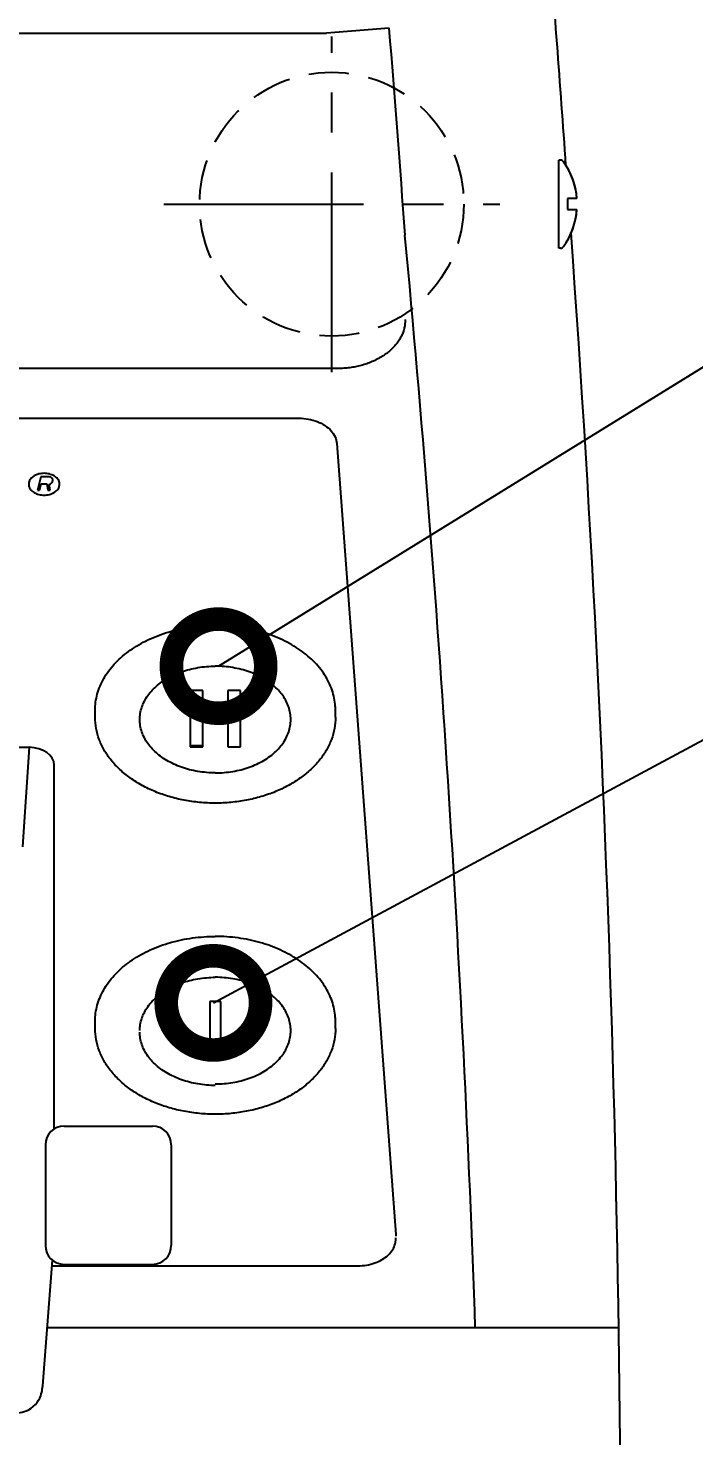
# Model space of a CAD drawing. Extents: x 230 to 4050, y 0 to 2754.
# Drawn here: x 841.1 to 946.9, y 2201.5 to 2425.4 of the extents above; entities that cross this region are included whole.
import ezdxf

# ---------------------------------------------------------------- set-up
doc = ezdxf.new("R2010")
doc.units = 0
doc.header["$PDMODE"] = 3
doc.linetypes.add('CENTER', pattern=[50.8, 31.75, -6.35, 6.35, -6.35])
doc.linetypes.add('HIDDEN', pattern=[9.525, 6.35, -3.175])
doc.layers.get('0').update_dxf_attribs({"linetype": 'CONTINUOUS'})
doc.layers.get('DEFPOINTS').update_dxf_attribs({"linetype": 'CONTINUOUS'})
doc.layers.add('DANMEN', color=7, linetype='CONTINUOUS')
doc.layers.add('SUNPOU', color=7, linetype='CONTINUOUS')
doc.styles.get("Standard").update_dxf_attribs({"font": 'SIMPLEX.shx', "bigfont": 'extfont.shx'})
doc.dimstyles.get("Standard").update_dxf_attribs({"dimscale": 10, "dimtxt": 2, "dimasz": 3, "dimexe": 1, "dimexo": 1, "dimgap": 0.6, "dimtad": 3, "dimdec": 0, "dimzin": 0, "dimdsep": 46, "dimtxsty": 'STANDARD', "dimblk1": 'OPEN', "dimblk2": 'OPEN', "dimsah": 1, "dimcen": 1.5, "dimadec": 0, "dimazin": 0, "dimtfac": 1, "dimtdec": 0, "dimtmove": 0, "dimatfit": 0, "dimldrblk": 'DOTSMALL', "dimfxl": 1, "dimtvp": 1, "dimtolj": 1, "dimtzin": 0, "dimarcsym": 0})

# ---------------------------------------------------------------- blocks, each defined once
blk = doc.blocks.new('_OPEN')
at = {"color": 0, "linetype": 'ByBlock'}
for p, q in [((-1, 0.1667), (0, 0)), ((0, 0), (-1, -0.1667)), ((0, 0), (-1, 0))]:
    blk.add_line(p, q, dxfattribs=at)
blk = doc.blocks.new('*D16')
at = {"layer": 'DEFPOINTS', "color": 0}
for p in [(762.81, 2465.58), (821.49, 1890.34), (1111.75, 1890.34)]:
    blk.add_point(p, dxfattribs=at)
at = {"layer": 'SUNPOU', "color": 0, "lineweight": -2}
for p, q in [((772.81, 2465.58), (1121.75, 2465.58)), ((1111.75, 2435.58), (1111.75, 1920.34)), ((831.49, 1890.34), (1121.75, 1890.34))]:
    blk.add_line(p, q, dxfattribs=at)
at = {"layer": 'SUNPOU', "color": 0, "lineweight": -2, "xscale": 30, "yscale": 30, "zscale": 30}
for p, rotation in [((1111.75, 2465.58), 90), ((1111.75, 1890.34), 270)]:
    blk.add_blockref('_OPEN', p, dxfattribs=dict(at, rotation=rotation))
at = {"layer": 'SUNPOU', "color": 0, "insert": (1095.75, 2177.96), "char_height": 20, "attachment_point": 5, "rotation": 90}
blk.add_mtext('\\A1;575', dxfattribs=at)
blk = doc.blocks.new('_DotSmall')
at = {"color": 0, "linetype": 'ByBlock', "const_width": 0.5}
blk.add_lwpolyline([(-0.0625, 0, 1), (0.0625, 0, 1)], format="xyb", close=True, dxfattribs=at)
blk = doc.blocks.new('*D17')
at = {"layer": 'DEFPOINTS', "color": 0}
for p in [(921.52, 2465.58), (762.81, 1865.58), (1161.75, 1865.58)]:
    blk.add_point(p, dxfattribs=at)
at = {"layer": 'SUNPOU', "color": 0, "lineweight": -2}
for p, q in [((931.52, 2465.58), (1171.75, 2465.58)), ((1161.75, 2435.58), (1161.75, 1895.58)), ((772.81, 1865.58), (1171.75, 1865.58))]:
    blk.add_line(p, q, dxfattribs=at)
at = {"layer": 'SUNPOU', "color": 0, "lineweight": -2, "xscale": 30, "yscale": 30, "zscale": 30}
for p, rotation in [((1161.75, 2465.58), 90), ((1161.75, 1865.58), 270)]:
    blk.add_blockref('_OPEN', p, dxfattribs=dict(at, rotation=rotation))
at = {"layer": 'SUNPOU', "color": 0, "insert": (1145.75, 2165.58), "char_height": 20, "attachment_point": 5, "rotation": 90}
blk.add_mtext('\\A1;600', dxfattribs=at)

msp = doc.modelspace()

# ---------------------------------------------------------------- linework, layer by layer
at = {"color": 2}
for p, q in [((637.14, 2424.61), (888.49, 2424.61)), ((898.45, 2425.42), (888.49, 2424.61)), ((891, 2371.29), (634.63, 2371.29)), ((641.5, 2363.37), (884.12, 2363.37)), ((890.11, 2359.35), (899.48, 2233.49)), ((843.1, 2354.02), (842.57, 2351.92)), ((844.41, 2354.02), (843.1, 2354.02)), ((844.67, 2353.97), (844.41, 2354.02)), ((844.85, 2353.82), (844.67, 2353.97)), ((844.97, 2353.63), (844.85, 2353.82)), ((842.57, 2351.92), (842.85, 2351.92)), ((842.85, 2351.92), (843.11, 2352.95)), ((843.11, 2352.95), (844.06, 2352.95)), ((844.06, 2352.95), (844.21, 2351.92)), ((844.21, 2351.92), (844.56, 2351.91)), ((844.39, 2352.84), (844.63, 2352.94)), ((844.56, 2351.92), (844.39, 2352.84)), ((844.63, 2352.94), (844.84, 2353.13)), ((844.84, 2353.13), (844.93, 2353.28)), ((844.93, 2353.28), (844.98, 2353.48)), ((844.98, 2353.48), (844.97, 2353.63)), ((866.81, 2320.06), (866.81, 2311.08)), ((868.81, 2320.06), (866.81, 2320.06)), ((868.81, 2311.08), (868.81, 2320.06)), ((872.81, 2320.06), (872.81, 2311.08)), ((874.81, 2320.06), (872.81, 2320.06)), ((874.81, 2311.08), (874.81, 2320.06)), ((851.71, 2315.78), (851.71, 2316.91)), ((889.91, 2315.78), (889.91, 2316.91)), ((866.81, 2311.3), (868.81, 2311.3)), ((684.4, 2311.01), (841.22, 2311.01)), ((841.22, 2311.01), (840.17, 2295.18)), ((866.81, 2311.08), (868.81, 2311.08)), ((872.81, 2311.08), (874.81, 2311.08)), ((845.21, 2250.28), (845.21, 2308.18)), ((869.94, 2270.56), (869.94, 2261.58)), ((871.69, 2270.56), (869.94, 2270.56)), ((871.69, 2261.58), (871.69, 2270.56)), ((851.71, 2266.29), (851.71, 2267.42)), ((889.91, 2266.29), (889.91, 2267.42)), ((846.81, 2250.75), (860.81, 2250.75)), ((843.81, 2247.75), (843.81, 2231.75)), ((863.81, 2247.75), (863.81, 2231.75)), ((899.48, 2233.49), (899.49, 2233.26)), ((899.49, 2232.77), (899.48, 2232.99)), ((843.38, 2209.43), (844.95, 2229.41)), ((844.86, 2228.53), (893.49, 2228.53)), ((846.81, 2228.75), (860.81, 2228.75)), ((934.93, 2218.66), (844.05, 2218.66))]:
    msp.add_line(p, q, dxfattribs=at)
at = {"color": 2, "linetype": 'Continuous'}
for p, q in [((925.4, 2390.43), (925.4, 2404.43)), ((925.68, 2404.43), (925.4, 2404.43)), ((926.8, 2398.3), (926.8, 2396.55)), ((928.28, 2398.3), (926.8, 2398.3)), ((926.8, 2396.55), (928.28, 2396.55)), ((925.68, 2390.43), (925.4, 2390.43))]:
    msp.add_line(p, q, dxfattribs=at)
at = {"color": 3, "linetype": 'Continuous'}
for p, q in [((926.8, 2398.3), (926.8, 2396.55)), ((928.28, 2398.3), (926.8, 2398.3)), ((926.8, 2396.55), (928.28, 2396.55))]:
    msp.add_line(p, q, dxfattribs=at)
at = {"color": 2}
msp.add_lwpolyline([(839.27, 2205.14), (839.55, 2205.15), (840.09, 2205.22), (840.6, 2205.37), (841.08, 2205.57), (841.51, 2205.82), (841.89, 2206.12), (842.22, 2206.44), (842.5, 2206.78), (842.73, 2207.13), (842.92, 2207.48), (843.06, 2207.82), (843.16, 2208.13), (843.23, 2208.42), (843.28, 2208.67), (843.31, 2208.91), (843.35, 2209.16), (843.38, 2209.43)], dxfattribs=at)
at = {"color": 2, "linetype": 'Continuous'}
for centre, radius, start, end in [((-2620, 2155.15), 3555.24, 4.0072, 4.63138), ((925.68, 2403.84), 0.583, 35.3765, 90), ((916.65, 2397.43), 11.67, 4.3012, 35.3765), ((916.65, 2397.43), 11.67, 324.6235, 355.6988), ((-2064.76, 2175.37), 3000, 358.80807, 4.15606), ((925.68, 2391.01), 0.583, 270, 324.6235)]:
    msp.add_arc(centre, radius, start, end, dxfattribs=at)
at = {"color": 3, "linetype": 'Continuous'}
for centre, radius, start, end in [((-2620, 2155.15), 3555.24, 4.0072, 4.63138), ((916.65, 2397.43), 11.67, 4.3012, 31.9474), ((916.65, 2397.43), 11.67, 336.5717, 355.6988), ((-2064.76, 2175.37), 3000, 358.80773, 4.15606)]:
    msp.add_arc(centre, radius, start, end, dxfattribs=at)
at = {"color": 2}
for centre, radius, start, end in [((-2080.26, 2181.12), 2988.72, 4.0554, 4.68874), ((-2081.8, 2113.38), 2995.79, 2.01391, 5.34574), ((842.32, 2352.86), 1.16, 177.5374, 182.4626), ((844.9, 2352.86), 1.16, 357.5374, 2.4626), ((846.81, 2247.75), 3, 90, 180), ((860.81, 2247.75), 3, 0, 90), ((846.81, 2231.75), 3, 180, 270), ((860.81, 2231.75), 3, 270, 0)]:
    msp.add_arc(centre, radius, start, end, dxfattribs=at)
msp.add_ellipse((841.2, 2308.16), major_axis=(4.01, 0.03), ratio=0.710784, start_param=-0.006126, end_param=1.558671, dxfattribs=at)
for points, knots in [([(900.97, 2379.07), (900.98, 2378.85), (900.97, 2378.4), (900.87, 2377.73), (900.68, 2377.06), (900.4, 2376.41), (900.04, 2375.78), (899.6, 2375.16), (899.08, 2374.58), (898.49, 2374.03), (897.83, 2373.52), (897.12, 2373.06), (896.35, 2372.64), (895.53, 2372.27), (894.67, 2371.95), (893.78, 2371.7), (892.87, 2371.5), (891.94, 2371.36), (891.31, 2371.31), (891, 2371.29)], [0, 0, 0, 0, 0.667884, 1.343615, 2.032546, 2.739279, 3.467473, 4.219745, 4.997657, 5.801756, 6.631648, 7.486103, 8.363151, 9.260201, 10.17414, 11.101439, 12.038255, 12.980525, 13.924064, 13.924064, 13.924064, 13.924064]), ([(884.12, 2363.37), (884.62, 2363.37), (885.61, 2363.28), (887.01, 2362.9), (888.25, 2362.27), (889.23, 2361.44), (889.89, 2360.45), (890.08, 2359.71), (890.11, 2359.35)], [0, 0, 0, 0, 1.491128, 2.972665, 4.346144, 5.610859, 6.785583, 7.860275, 7.860275, 7.860275, 7.860275]), ([(845.92, 2353.46), (845.82, 2353.66), (845.49, 2354.03), (844.83, 2354.41), (844.03, 2354.61), (843.19, 2354.61), (842.39, 2354.41), (841.73, 2354.03), (841.41, 2353.66), (841.3, 2353.46)], [0, 0, 0, 0, 0.674049, 1.433503, 2.260805, 3.113418, 3.940721, 4.700174, 5.374224, 5.374224, 5.374224, 5.374224]), ([(841.16, 2352.81), (841.16, 2352.63), (841.28, 2352.21), (841.73, 2351.7), (842.39, 2351.32), (843.19, 2351.12), (844.03, 2351.12), (844.83, 2351.32), (845.49, 2351.7), (845.94, 2352.21), (846.06, 2352.63), (846.06, 2352.81)], [0, 0, 0, 0, 0.563455, 1.237505, 1.996958, 2.824261, 3.676873, 4.504176, 5.263629, 5.937679, 6.501134, 6.501134, 6.501134, 6.501134]), ([(851.71, 2316.91), (851.71, 2317.13), (851.73, 2317.77), (851.88, 2318.85), (852.23, 2320.12), (852.74, 2321.35), (853.42, 2322.55), (854.26, 2323.7), (855.25, 2324.78), (856.37, 2325.79), (857.63, 2326.72), (859.01, 2327.56), (860.49, 2328.3), (862.06, 2328.94), (863.72, 2329.48), (865.43, 2329.9), (867.2, 2330.2), (869, 2330.38), (870.21, 2330.42), (870.81, 2330.42)], [0, 0, 0, 0, 0.642992, 1.934044, 3.242116, 4.577407, 5.948563, 7.36233, 8.823399, 10.334395, 11.895975, 13.506992, 15.164692, 16.864929, 18.602372, 20.370724, 22.162918, 23.971321, 25.787921, 25.787921, 25.787921, 25.787921]), ([(889.91, 2316.91), (889.91, 2317.13), (889.89, 2317.77), (889.74, 2318.85), (889.4, 2320.12), (888.88, 2321.35), (888.2, 2322.55), (887.36, 2323.7), (886.37, 2324.78), (885.25, 2325.79), (883.99, 2326.72), (882.61, 2327.56), (881.13, 2328.3), (879.56, 2328.94), (877.91, 2329.48), (876.19, 2329.9), (874.42, 2330.2), (872.62, 2330.38), (871.42, 2330.42), (870.81, 2330.42)], [0, 0, 0, 0, 0.642992, 1.934044, 3.242116, 4.577407, 5.948563, 7.36233, 8.823399, 10.334395, 11.895975, 13.506992, 15.164692, 16.864929, 18.602372, 20.370724, 22.162918, 23.971321, 25.787921, 25.787921, 25.787921, 25.787921]), ([(858.81, 2315.43), (858.81, 2315.59), (858.83, 2316.09), (858.97, 2316.92), (859.29, 2317.88), (859.78, 2318.81), (860.41, 2319.7), (861.18, 2320.52), (862.08, 2321.28), (863.1, 2321.96), (864.22, 2322.54), (865.43, 2323.04), (866.71, 2323.42), (868.05, 2323.71), (869.42, 2323.88), (870.35, 2323.91), (870.81, 2323.91)], [0, 0, 0, 0, 0.493791, 1.487169, 2.499819, 3.542688, 4.624259, 5.750175, 6.923195, 8.143368, 9.408335, 10.713683, 12.053311, 13.419789, 14.804706, 16.199001, 16.199001, 16.199001, 16.199001]), ([(882.81, 2315.43), (882.81, 2315.59), (882.79, 2316.09), (882.65, 2316.92), (882.33, 2317.88), (881.84, 2318.81), (881.21, 2319.7), (880.44, 2320.52), (879.54, 2321.28), (878.52, 2321.96), (877.4, 2322.54), (876.19, 2323.04), (874.91, 2323.42), (873.58, 2323.71), (872.2, 2323.88), (871.28, 2323.91), (870.81, 2323.91)], [0, 0, 0, 0, 0.493791, 1.487169, 2.499819, 3.542688, 4.624259, 5.750175, 6.923195, 8.143368, 9.408335, 10.713683, 12.053311, 13.419789, 14.804706, 16.199001, 16.199001, 16.199001, 16.199001]), ([(870.81, 2302.13), (869.98, 2302.13), (868.32, 2302.21), (865.87, 2302.55), (863.5, 2303.12), (861.26, 2303.91), (859.17, 2304.9), (857.29, 2306.08), (855.63, 2307.42), (854.23, 2308.91), (853.12, 2310.52), (852.31, 2312.23), (851.82, 2313.99), (851.71, 2315.19), (851.71, 2315.78)], [0, 0, 0, 0, 2.497537, 4.974385, 7.411352, 9.789849, 12.095404, 14.316643, 16.444912, 18.479645, 20.425746, 22.294072, 24.106861, 25.888903, 25.888903, 25.888903, 25.888903]), ([(889.91, 2315.78), (889.91, 2315.19), (889.8, 2313.99), (889.31, 2312.23), (888.5, 2310.52), (887.39, 2308.91), (885.99, 2307.42), (884.33, 2306.08), (882.44, 2304.9), (880.36, 2303.91), (878.12, 2303.12), (875.75, 2302.55), (873.3, 2302.21), (871.64, 2302.13), (870.81, 2302.13)], [0, 0, 0, 0, 1.780865, 3.593482, 5.462389, 7.409581, 9.44563, 11.575153, 13.797355, 16.103405, 18.481804, 20.918024, 23.393449, 25.888901, 25.888901, 25.888901, 25.888901]), ([(870.81, 2306.94), (870.35, 2306.94), (869.42, 2306.98), (868.05, 2307.15), (866.71, 2307.43), (865.43, 2307.82), (864.22, 2308.32), (863.1, 2308.9), (862.08, 2309.58), (861.18, 2310.33), (860.41, 2311.16), (859.78, 2312.04), (859.29, 2312.98), (858.97, 2313.94), (858.83, 2314.77), (858.81, 2315.26), (858.81, 2315.43)], [0, 0, 0, 0, 1.394296, 2.779212, 4.14569, 5.485318, 6.790666, 8.055633, 9.275806, 10.448826, 11.574743, 12.656314, 13.699182, 14.711832, 15.70521, 16.199001, 16.199001, 16.199001, 16.199001]), ([(870.81, 2306.94), (871.28, 2306.94), (872.2, 2306.98), (873.58, 2307.15), (874.91, 2307.43), (876.19, 2307.82), (877.4, 2308.32), (878.52, 2308.9), (879.54, 2309.58), (880.44, 2310.33), (881.21, 2311.16), (881.84, 2312.04), (882.33, 2312.98), (882.65, 2313.94), (882.79, 2314.77), (882.81, 2315.26), (882.81, 2315.43)], [0, 0, 0, 0, 1.394296, 2.779212, 4.14569, 5.485318, 6.790666, 8.055633, 9.275806, 10.448826, 11.574743, 12.656314, 13.699182, 14.711832, 15.70521, 16.199001, 16.199001, 16.199001, 16.199001]), ([(851.71, 2267.42), (851.71, 2267.63), (851.73, 2268.28), (851.88, 2269.35), (852.23, 2270.62), (852.74, 2271.86), (853.42, 2273.05), (854.26, 2274.2), (855.25, 2275.28), (856.37, 2276.29), (857.63, 2277.22), (859.01, 2278.06), (860.49, 2278.8), (862.06, 2279.45), (863.72, 2279.98), (865.43, 2280.4), (867.2, 2280.7), (869, 2280.88), (870.21, 2280.92), (870.81, 2280.92)], [0, 0, 0, 0, 0.642992, 1.934044, 3.242116, 4.577407, 5.948563, 7.36233, 8.823399, 10.334395, 11.895975, 13.506992, 15.164692, 16.864929, 18.602372, 20.370724, 22.162918, 23.971321, 25.787921, 25.787921, 25.787921, 25.787921]), ([(889.91, 2267.42), (889.91, 2267.63), (889.89, 2268.28), (889.74, 2269.35), (889.4, 2270.62), (888.88, 2271.86), (888.2, 2273.05), (887.36, 2274.2), (886.37, 2275.28), (885.25, 2276.29), (883.99, 2277.22), (882.61, 2278.06), (881.13, 2278.8), (879.56, 2279.45), (877.91, 2279.98), (876.19, 2280.4), (874.42, 2280.7), (872.62, 2280.88), (871.42, 2280.92), (870.81, 2280.92)], [0, 0, 0, 0, 0.642992, 1.934044, 3.242116, 4.577407, 5.948563, 7.36233, 8.823399, 10.334395, 11.895975, 13.506992, 15.164692, 16.864929, 18.602372, 20.370724, 22.162918, 23.971321, 25.787921, 25.787921, 25.787921, 25.787921]), ([(858.81, 2265.93), (858.81, 2266.1), (858.83, 2266.59), (858.97, 2267.42), (859.29, 2268.39), (859.78, 2269.32), (860.41, 2270.2), (861.18, 2271.03), (862.08, 2271.78), (863.1, 2272.46), (864.22, 2273.05), (865.43, 2273.54), (866.71, 2273.93), (868.05, 2274.21), (869.42, 2274.38), (870.35, 2274.42), (870.81, 2274.42)], [0, 0, 0, 0, 0.493791, 1.487169, 2.499819, 3.542688, 4.624259, 5.750175, 6.923195, 8.143368, 9.408335, 10.713683, 12.053311, 13.419789, 14.804706, 16.199001, 16.199001, 16.199001, 16.199001]), ([(882.81, 2265.93), (882.81, 2266.1), (882.79, 2266.59), (882.65, 2267.42), (882.33, 2268.39), (881.84, 2269.32), (881.21, 2270.2), (880.44, 2271.03), (879.54, 2271.78), (878.52, 2272.46), (877.4, 2273.05), (876.19, 2273.54), (874.91, 2273.93), (873.58, 2274.21), (872.2, 2274.38), (871.28, 2274.42), (870.81, 2274.42)], [0, 0, 0, 0, 0.493791, 1.487169, 2.499819, 3.542688, 4.624259, 5.750175, 6.923195, 8.143368, 9.408335, 10.713683, 12.053311, 13.419789, 14.804706, 16.199001, 16.199001, 16.199001, 16.199001]), ([(870.81, 2252.63), (869.98, 2252.63), (868.32, 2252.71), (865.87, 2253.06), (863.5, 2253.63), (861.26, 2254.41), (859.17, 2255.4), (857.29, 2256.58), (855.63, 2257.92), (854.23, 2259.42), (853.12, 2261.03), (852.31, 2262.73), (851.82, 2264.49), (851.71, 2265.69), (851.71, 2266.29)], [0, 0, 0, 0, 2.497537, 4.974385, 7.411352, 9.789849, 12.095404, 14.316643, 16.444912, 18.479645, 20.425746, 22.294072, 24.106861, 25.888903, 25.888903, 25.888903, 25.888903]), ([(870.81, 2257.22), (870.35, 2257.22), (869.42, 2257.25), (868.05, 2257.43), (866.71, 2257.71), (865.43, 2258.1), (864.22, 2258.59), (863.1, 2259.18), (862.08, 2259.85), (861.18, 2260.61), (860.41, 2261.43), (859.78, 2262.32), (859.29, 2263.25), (858.97, 2264.22), (858.83, 2265.04), (858.81, 2265.54), (858.81, 2265.7)], [0, 0, 0, 0, 1.394296, 2.779212, 4.14569, 5.485318, 6.790666, 8.055633, 9.275806, 10.448826, 11.574743, 12.656314, 13.699182, 14.711832, 15.70521, 16.199001, 16.199001, 16.199001, 16.199001]), ([(889.91, 2266.29), (889.91, 2265.69), (889.8, 2264.49), (889.31, 2262.73), (888.5, 2261.03), (887.39, 2259.41), (885.99, 2257.92), (884.33, 2256.58), (882.44, 2255.4), (880.36, 2254.41), (878.12, 2253.63), (875.75, 2253.06), (873.3, 2252.71), (871.64, 2252.63), (870.81, 2252.63)], [0, 0, 0, 0, 1.780865, 3.593482, 5.462389, 7.409581, 9.44563, 11.575153, 13.797355, 16.103405, 18.481804, 20.918024, 23.393449, 25.888901, 25.888901, 25.888901, 25.888901]), ([(870.81, 2257.45), (871.28, 2257.45), (872.2, 2257.48), (873.58, 2257.66), (874.91, 2257.94), (876.19, 2258.33), (877.4, 2258.82), (878.52, 2259.41), (879.54, 2260.08), (880.44, 2260.84), (881.21, 2261.66), (881.84, 2262.55), (882.33, 2263.48), (882.65, 2264.45), (882.79, 2265.27), (882.81, 2265.77), (882.81, 2265.93)], [0, 0, 0, 0, 1.394296, 2.779212, 4.14569, 5.485318, 6.790666, 8.055633, 9.275806, 10.448826, 11.574743, 12.656314, 13.699182, 14.711832, 15.70521, 16.199001, 16.199001, 16.199001, 16.199001]), ([(893.49, 2228.53), (893.94, 2228.53), (894.85, 2228.6), (896.16, 2228.93), (897.33, 2229.46), (898.3, 2230.17), (899.02, 2231.02), (899.41, 2231.92), (899.49, 2232.52), (899.49, 2232.77)], [0, 0, 0, 0, 1.365323, 2.730004, 4.018986, 5.193049, 6.301593, 7.337473, 8.086521, 8.086521, 8.086521, 8.086521])]:
    msp.add_open_spline(points, degree=3, knots=knots, dxfattribs=at)
for points in [[(841.18, 2353.12), (841.17, 2353.05), (841.16, 2352.98), (841.16, 2352.91)], [(841.3, 2353.46), (841.25, 2353.35), (841.21, 2353.24), (841.18, 2353.12)], [(846.04, 2353.12), (846.01, 2353.24), (845.97, 2353.35), (845.92, 2353.46)], [(846.06, 2352.91), (846.06, 2352.98), (846.05, 2353.05), (846.04, 2353.12)]]:
    msp.add_open_spline(points, degree=3, dxfattribs=at)
at = {"layer": 'DANMEN', "color": 2, "linetype": 'CENTER'}
for p, q in [((889.31, 2370.72), (889.31, 2424.12)), ((862.61, 2397.42), (916.01, 2397.42))]:
    msp.add_line(p, q, dxfattribs=at)
at = {"layer": 'DANMEN', "color": 4, "linetype": 'HIDDEN'}
msp.add_circle((889.31, 2397.42), 20.99, dxfattribs=at)

# ---------------------------------------------------------------- dimensions: what is measured, and where the dimension line sits
at = {"layer": 'SUNPOU'}
for base, p1, p2, picture, middle in [((1111.75, 1890.34), (762.81, 2465.58), (821.49, 1890.34), '*D16', (1095.75, 2177.96)), ((1161.75, 1865.58), (921.52, 2465.58), (762.81, 1865.58), '*D17', (1145.75, 2165.58))]:
    dim = msp.add_linear_dim(base=base, p1=p1, p2=p2, angle=90, dimstyle='STANDARD', dxfattribs=at)
    dim.commit()
    dim.dimension.update_dxf_attribs({"geometry": picture, "text_midpoint": middle})

# ---------------------------------------------------------------- leaders
for points in [[(871.33, 2323.92), (1003.42, 2405.54)], [(870.51, 2270.35), (1001.32, 2340.67)]]:
    msp.add_leader(points, dimstyle='STANDARD', dxfattribs=at)

doc.saveas('drawing.dxf')
